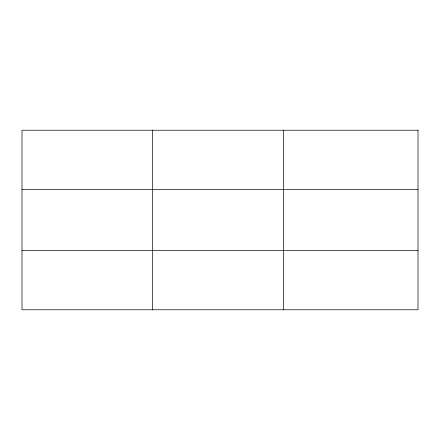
<?xml version="1.0" encoding="UTF-8"?>
<svg xmlns="http://www.w3.org/2000/svg" width="440" height="440" viewBox="0 0 440 440"><rect width="100%" height="100%" fill="white"/><g stroke="black" fill="none" stroke-linecap="round" stroke-linejoin="round"><path stroke-width="0.66" d="M152.68 309.766L152.68 130.234M283.36 309.766L283.36 130.234M22 189.481L418 189.481M22 250.52L418 250.52M418 130.234L418 309.766L22 309.766L22 130.234L418 130.234"/></g></svg>
